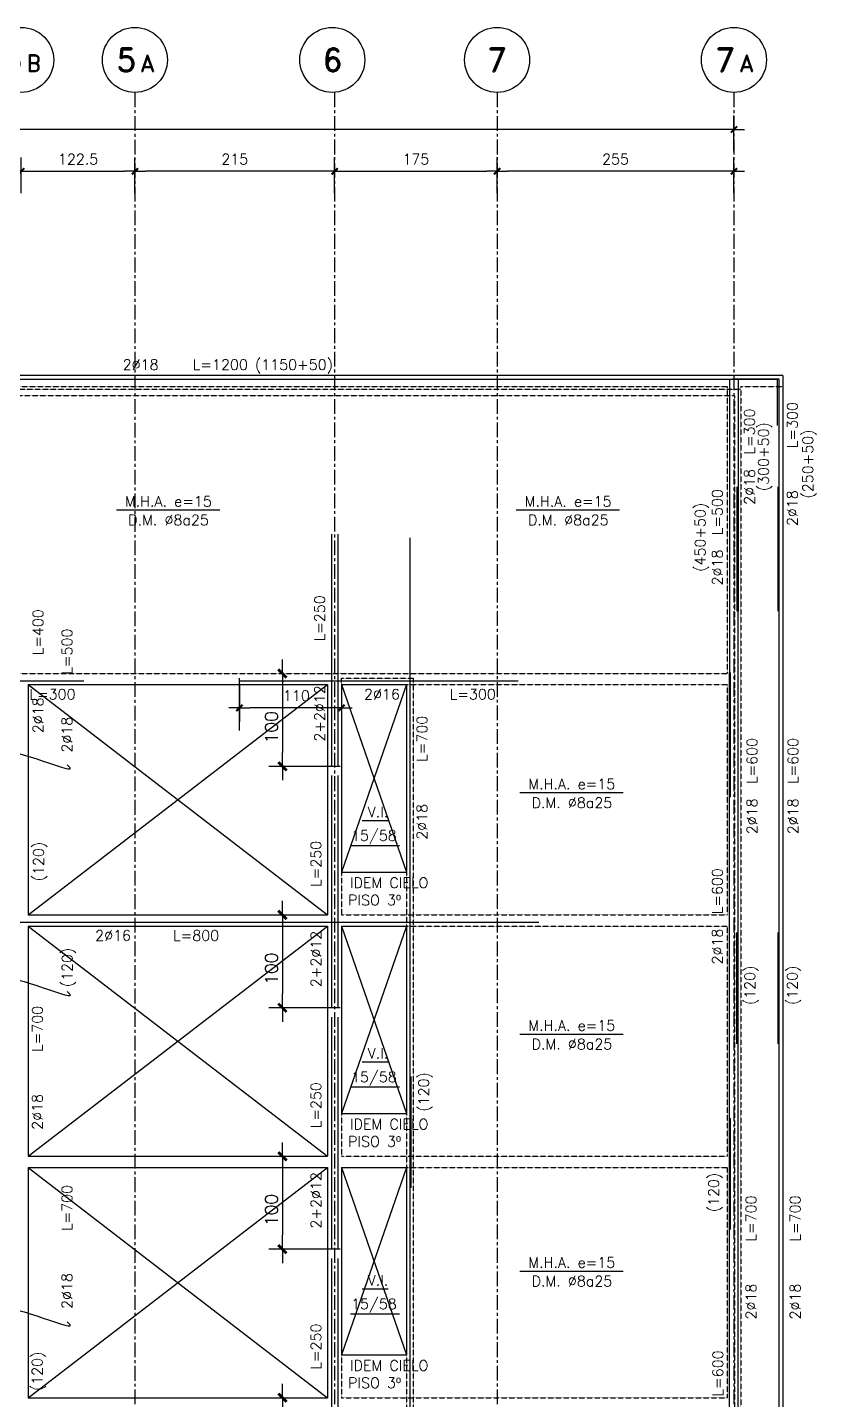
# Model space of a CAD drawing. Header units: millimetres. Extents: x 120 to 6193, y 171 to 3610.
# Drawn here: x 2273 to 3122, y 2132 to 3610 of the extents above; entities that cross this region are included whole.
import ezdxf
from ezdxf.enums import TextEntityAlignment as Align

# ---------------------------------------------------------------- set-up
doc = ezdxf.new("R2010")
doc.units = ezdxf.units.MM
doc.header["$LTSCALE"] = 0.5
doc.linetypes.add('CENTER', pattern=[50.8, 31.75, -6.35, 6.35, -6.35])
doc.linetypes.add('DASHED', pattern=[0.75, 0.5, -0.25])
for name, color, linetype in [('A-LINEA 015', 6, 'Continuous'), ('CONTORNOS', 3, 'Continuous'), ('COTAS1', 2, 'Continuous'), ('EJES', 1, 'CENTER'), ('fe', 7, 'Continuous'), ('SEGMENTOS1', 2, 'DASHED'), ('TEXTOS-SM', 3, 'Continuous'), ('TEXTOS1', 9, 'Continuous'), ('VANOS', 1, 'Continuous')]:
    doc.layers.add(name, color=color, linetype=linetype)
doc.styles.add('ROMAND', font='romand')
doc.styles.add('ROMANS', font='romans')
doc.styles.add('ROMANS0', font='romans.shx')
doc.dimstyles.new('ING-50', dxfattribs={"dimscale": 5, "dimtxt": 2.25, "dimasz": 2.25, "dimexe": 3, "dimexo": 0, "dimgap": 1.5, "dimtad": 1, "dimdec": 1, "dimzin": 12, "dimdsep": 46, "dimtxsty": 'ROMANS', "dimblk1": 'TICK1', "dimblk2": 'TICK1', "dimsah": 1, "dimcen": 0.09, "dimclrd": 2, "dimclre": 1, "dimclrt": 3, "dimadec": 1, "dimazin": 3, "dimtfac": 1, "dimtdec": 1, "dimtix": 1, "dimtmove": 2, "dimatfit": 3, "dimfxl": 3, "dimtolj": 1, "dimtzin": 12, "dimarcsym": 0})
doc.dimstyles.new('ING50', dxfattribs={"dimscale": 50, "dimtxt": 0.27, "dimasz": 0.3, "dimexe": 0.2, "dimexo": 1, "dimgap": 0.1, "dimtad": 1, "dimzin": 12, "dimdsep": 46, "dimtxsty": 'ROMANS', "dimblk1": 'TICK1', "dimblk2": 'TICK1', "dimsah": 1, "dimcen": 0.09, "dimse1": 1, "dimse2": 1, "dimclrd": 2, "dimclre": 4, "dimclrt": 3, "dimadec": 0, "dimazin": 0, "dimtfac": 1, "dimtix": 1, "dimtmove": 2, "dimatfit": 3, "dimldrblk": 'TICK1', "dimfxl": 1, "dimtolj": 1, "dimtzin": 12, "dimarcsym": 0})

# ---------------------------------------------------------------- blocks, each defined once
blk = doc.blocks.new('eje-3')
at = {"color": 3, "linetype": 'Continuous'}
blk.add_circle((0, 0), 35, dxfattribs=at)
at = {"color": 5, "linetype": 'Continuous', "style": 'ROMAND'}
for height, p in [(25, (-9.2, 0)), (18, (13.7, -3.6))]:
    blk.add_attdef('0', text='', height=height, dxfattribs=at).set_placement(p, align=Align.MIDDLE)
blk = doc.blocks.new('EJE-1')
at = {"color": 3, "linetype": 'Continuous'}
blk.add_circle((0, 0), 35, dxfattribs=at)
at = {"color": 5, "linetype": 'Continuous', "style": 'ROMAND'}
blk.add_attdef('0', text='', height=25, dxfattribs=at).set_placement((0.2, 0), align=Align.MIDDLE)
blk = doc.blocks.new('TICK1')
at = {"color": 2}
for points in [[(0, 0), (-1, 0)], [(0, 0), (1, 0)]]:
    blk.add_lwpolyline(points, dxfattribs=at)
at = {"color": 2, "const_width": 0.2}
blk.add_lwpolyline([(-0.3, -0.3), (0.3, 0.3)], dxfattribs=at)
blk = doc.blocks.new('*D55')
at = {"layer": 'Defpoints', "color": 0, "ltscale": 0.5}
for p in [(518.3, 3500), (518.3, 3476.6), (3033.3, 3476.6)]:
    blk.add_point(p, dxfattribs=at)
at = {"layer": 'TEXTOS1', "color": 1, "lineweight": -2, "ltscale": 0.5}
for p, q in [((518.3, 3476.6), (518.3, 3515)), ((3033.3, 3476.6), (3033.3, 3515))]:
    blk.add_line(p, q, dxfattribs=at)
at = {"layer": 'TEXTOS1', "color": 2, "lineweight": -2, "ltscale": 0.5}
blk.add_line((3022.1, 3500), (529.6, 3500), dxfattribs=at)
at = {"layer": 'TEXTOS1', "color": 2, "lineweight": -2, "ltscale": 0.5, "xscale": 11.25, "yscale": 11.25, "zscale": 11.25}
for p, rotation in [((518.3, 3500), 179.9999999999997), ((3033.3, 3500), 359.9999999999997)]:
    blk.add_blockref('TICK1', p, dxfattribs=dict(at, rotation=rotation))
at = {"layer": 'TEXTOS1', "color": 3, "ltscale": 0.5, "insert": (1775.8, 3513.1), "char_height": 11.25, "attachment_point": 5, "style": 'ROMANS'}
blk.add_mtext('\\A1;2515', dxfattribs=at)
blk = doc.blocks.new('*D61')
at = {"layer": 'Defpoints', "color": 0, "ltscale": 0.5}
for p in [(2265.8, 3455), (2118.3, 3431.6), (2265.8, 3431.6)]:
    blk.add_point(p, dxfattribs=at)
at = {"layer": 'TEXTOS1', "color": 1, "lineweight": -2, "ltscale": 0.5}
for p, q in [((2118.3, 3431.6), (2118.3, 3470)), ((2265.8, 3431.6), (2265.8, 3470))]:
    blk.add_line(p, q, dxfattribs=at)
at = {"layer": 'TEXTOS1', "color": 2, "lineweight": -2, "ltscale": 0.5}
blk.add_line((2129.6, 3455), (2254.6, 3455), dxfattribs=at)
at = {"layer": 'TEXTOS1', "color": 2, "lineweight": -2, "ltscale": 0.5, "xscale": 11.25, "yscale": 11.25, "zscale": 11.25, "rotation": 180}
blk.add_blockref('TICK1', (2118.3, 3455), dxfattribs=at)
at = {"layer": 'TEXTOS1', "color": 2, "lineweight": -2, "ltscale": 0.5, "xscale": 11.25, "yscale": 11.25, "zscale": 11.25}
blk.add_blockref('TICK1', (2265.8, 3455), dxfattribs=at)
at = {"layer": 'TEXTOS1', "color": 3, "ltscale": 0.5, "insert": (2192.1, 3468.1), "char_height": 11.25, "attachment_point": 5, "style": 'ROMANS'}
blk.add_mtext('\\A1;147.5', dxfattribs=at)
blk = doc.blocks.new('*D62')
at = {"layer": 'Defpoints', "color": 0, "ltscale": 0.5}
for p in [(2388.3, 3455), (2265.8, 3431.6), (2388.3, 3431.6)]:
    blk.add_point(p, dxfattribs=at)
at = {"layer": 'TEXTOS1', "color": 1, "lineweight": -2, "ltscale": 0.5}
for p, q in [((2265.8, 3431.6), (2265.8, 3470)), ((2388.3, 3431.6), (2388.3, 3470))]:
    blk.add_line(p, q, dxfattribs=at)
at = {"layer": 'TEXTOS1', "color": 2, "lineweight": -2, "ltscale": 0.5}
blk.add_line((2277.1, 3455), (2377.1, 3455), dxfattribs=at)
at = {"layer": 'TEXTOS1', "color": 2, "lineweight": -2, "ltscale": 0.5, "xscale": 11.25, "yscale": 11.25, "zscale": 11.25, "rotation": 180}
blk.add_blockref('TICK1', (2265.8, 3455), dxfattribs=at)
at = {"layer": 'TEXTOS1', "color": 2, "lineweight": -2, "ltscale": 0.5, "xscale": 11.25, "yscale": 11.25, "zscale": 11.25}
blk.add_blockref('TICK1', (2388.3, 3455), dxfattribs=at)
at = {"layer": 'TEXTOS1', "color": 3, "ltscale": 0.5, "insert": (2327.1, 3468.1), "char_height": 11.25, "attachment_point": 5, "style": 'ROMANS'}
blk.add_mtext('\\A1;122.5', dxfattribs=at)
blk = doc.blocks.new('*D63')
at = {"layer": 'Defpoints', "color": 0, "ltscale": 0.5}
for p in [(2388.3, 3455), (2388.3, 3431.6), (2603.3, 3431.6)]:
    blk.add_point(p, dxfattribs=at)
at = {"layer": 'TEXTOS1', "color": 1, "lineweight": -2, "ltscale": 0.5}
for p, q in [((2388.3, 3431.6), (2388.3, 3470)), ((2603.3, 3431.6), (2603.3, 3470))]:
    blk.add_line(p, q, dxfattribs=at)
at = {"layer": 'TEXTOS1', "color": 2, "lineweight": -2, "ltscale": 0.5}
blk.add_line((2592.1, 3455), (2399.6, 3455), dxfattribs=at)
at = {"layer": 'TEXTOS1', "color": 2, "lineweight": -2, "ltscale": 0.5, "xscale": 11.25, "yscale": 11.25, "zscale": 11.25}
for p, rotation in [((2388.3, 3455), 180.0000000000039), ((2603.3, 3455), 3.836930773104541e-12)]:
    blk.add_blockref('TICK1', p, dxfattribs=dict(at, rotation=rotation))
at = {"layer": 'TEXTOS1', "color": 3, "ltscale": 0.5, "insert": (2495.8, 3468.1), "char_height": 11.25, "attachment_point": 5, "style": 'ROMANS'}
blk.add_mtext('\\A1;215', dxfattribs=at)
blk = doc.blocks.new('*D64')
at = {"layer": 'Defpoints', "color": 0, "ltscale": 0.5}
for p in [(2778.3, 3455), (2603.3, 3431.6), (2778.3, 3431.6)]:
    blk.add_point(p, dxfattribs=at)
at = {"layer": 'TEXTOS1', "color": 1, "lineweight": -2, "ltscale": 0.5}
for p, q in [((2603.3, 3431.6), (2603.3, 3470)), ((2778.3, 3431.6), (2778.3, 3470))]:
    blk.add_line(p, q, dxfattribs=at)
at = {"layer": 'TEXTOS1', "color": 2, "lineweight": -2, "ltscale": 0.5}
blk.add_line((2614.6, 3455), (2767.1, 3455), dxfattribs=at)
at = {"layer": 'TEXTOS1', "color": 2, "lineweight": -2, "ltscale": 0.5, "xscale": 11.25, "yscale": 11.25, "zscale": 11.25, "rotation": 180}
blk.add_blockref('TICK1', (2603.3, 3455), dxfattribs=at)
at = {"layer": 'TEXTOS1', "color": 2, "lineweight": -2, "ltscale": 0.5, "xscale": 11.25, "yscale": 11.25, "zscale": 11.25}
blk.add_blockref('TICK1', (2778.3, 3455), dxfattribs=at)
at = {"layer": 'TEXTOS1', "color": 3, "ltscale": 0.5, "insert": (2690.8, 3468.1), "char_height": 11.25, "attachment_point": 5, "style": 'ROMANS'}
blk.add_mtext('\\A1;175', dxfattribs=at)
blk = doc.blocks.new('*D65')
at = {"layer": 'Defpoints', "color": 0, "ltscale": 0.5}
for p in [(2778.3, 3455), (2778.3, 3431.6), (3033.3, 3431.6)]:
    blk.add_point(p, dxfattribs=at)
at = {"layer": 'TEXTOS1', "color": 1, "lineweight": -2, "ltscale": 0.5}
for p, q in [((2778.3, 3431.6), (2778.3, 3470)), ((3033.3, 3431.6), (3033.3, 3470))]:
    blk.add_line(p, q, dxfattribs=at)
at = {"layer": 'TEXTOS1', "color": 2, "lineweight": -2, "ltscale": 0.5}
blk.add_line((3022.1, 3455), (2789.6, 3455), dxfattribs=at)
at = {"layer": 'TEXTOS1', "color": 2, "lineweight": -2, "ltscale": 0.5, "xscale": 11.25, "yscale": 11.25, "zscale": 11.25}
for p, rotation in [((2778.3, 3455), 180.0000000000065), ((3033.3, 3455), 6.474820679613913e-12)]:
    blk.add_blockref('TICK1', p, dxfattribs=dict(at, rotation=rotation))
at = {"layer": 'TEXTOS1', "color": 3, "ltscale": 0.5, "insert": (2905.8, 3468.1), "char_height": 11.25, "attachment_point": 5, "style": 'ROMANS'}
blk.add_mtext('\\A1;255', dxfattribs=at)
blk = doc.blocks.new('*D31')
at = {"layer": 'COTAS1', "color": 2, "lineweight": -2}
blk.add_line((2547.1, 2119.1), (2547.1, 2049.1), dxfattribs=at)
at = {"layer": 'Defpoints', "color": 0}
for p in [(2558.7, 2134.1), (2547.1, 2034.1), (2558.7, 2034.1)]:
    blk.add_point(p, dxfattribs=at)
at = {"layer": 'COTAS1', "color": 2, "lineweight": -2, "xscale": 15, "yscale": 15, "zscale": 15}
for p, rotation in [((2547.1, 2134.1), 90), ((2547.1, 2034.1), 270)]:
    blk.add_blockref('TICK1', p, dxfattribs=dict(at, rotation=rotation))
at = {"layer": 'COTAS1', "color": 3, "insert": (2535.3, 2076.2), "char_height": 13.5, "attachment_point": 5, "rotation": 90, "style": 'ROMANS'}
blk.add_mtext('\\A1;100', dxfattribs=at)
blk = doc.blocks.new('*D119')
at = {"layer": 'COTAS1', "color": 2, "lineweight": -2}
blk.add_line((2547.1, 2379.1), (2547.1, 2309.1), dxfattribs=at)
at = {"layer": 'Defpoints', "color": 0}
for p in [(2558.7, 2394.1), (2547.1, 2294.1), (2558.7, 2294.1)]:
    blk.add_point(p, dxfattribs=at)
at = {"layer": 'COTAS1', "color": 2, "lineweight": -2, "xscale": 15, "yscale": 15, "zscale": 15}
for p, rotation in [((2547.1, 2394.1), 90), ((2547.1, 2294.1), 270)]:
    blk.add_blockref('TICK1', p, dxfattribs=dict(at, rotation=rotation))
at = {"layer": 'COTAS1', "color": 3, "insert": (2535.3, 2336.2), "char_height": 13.5, "attachment_point": 5, "rotation": 90, "style": 'ROMANS'}
blk.add_mtext('\\A1;100', dxfattribs=at)
blk = doc.blocks.new('*D120')
at = {"layer": 'COTAS1', "color": 2, "lineweight": -2}
blk.add_line((2547.1, 2639.1), (2547.1, 2569.1), dxfattribs=at)
at = {"layer": 'Defpoints', "color": 0}
for p in [(2558.7, 2654.1), (2547.1, 2554.1), (2558.7, 2554.1)]:
    blk.add_point(p, dxfattribs=at)
at = {"layer": 'COTAS1', "color": 2, "lineweight": -2, "xscale": 15, "yscale": 15, "zscale": 15}
for p, rotation in [((2547.1, 2654.1), 90), ((2547.1, 2554.1), 270)]:
    blk.add_blockref('TICK1', p, dxfattribs=dict(at, rotation=rotation))
at = {"layer": 'COTAS1', "color": 3, "insert": (2535.3, 2596.2), "char_height": 13.5, "attachment_point": 5, "rotation": 90, "style": 'ROMANS'}
blk.add_mtext('\\A1;100', dxfattribs=at)
blk = doc.blocks.new('*D121')
at = {"layer": 'COTAS1', "color": 2, "lineweight": -2}
blk.add_line((2547.1, 2899.1), (2547.1, 2829.1), dxfattribs=at)
at = {"layer": 'Defpoints', "color": 0}
for p in [(2558.7, 2914.1), (2547.1, 2814.1), (2558.7, 2814.1)]:
    blk.add_point(p, dxfattribs=at)
at = {"layer": 'COTAS1', "color": 2, "lineweight": -2, "xscale": 15, "yscale": 15, "zscale": 15}
for p, rotation in [((2547.1, 2914.1), 90), ((2547.1, 2814.1), 270)]:
    blk.add_blockref('TICK1', p, dxfattribs=dict(at, rotation=rotation))
at = {"layer": 'COTAS1', "color": 3, "insert": (2535.3, 2856.2), "char_height": 13.5, "attachment_point": 5, "rotation": 90, "style": 'ROMANS'}
blk.add_mtext('\\A1;100', dxfattribs=at)
blk = doc.blocks.new('*D127')
at = {"layer": 'Defpoints', "color": 0, "ltscale": 0.5}
for p in [(2500.8, 2903.1), (2610.8, 2903.1), (2500.8, 2877.1)]:
    blk.add_point(p, dxfattribs=at)
at = {"layer": 'fe', "color": 1, "lineweight": -2, "ltscale": 0.5}
for p, q in [((2500.8, 2903.1), (2500.8, 2862.1)), ((2610.8, 2903.1), (2610.8, 2862.1))]:
    blk.add_line(p, q, dxfattribs=at)
at = {"layer": 'fe', "color": 2, "lineweight": -2, "ltscale": 0.5}
blk.add_line((2599.6, 2877.1), (2512.1, 2877.1), dxfattribs=at)
at = {"layer": 'fe', "color": 2, "lineweight": -2, "ltscale": 0.5, "xscale": 11.25, "yscale": 11.25, "zscale": 11.25, "rotation": 180}
blk.add_blockref('TICK1', (2500.8, 2877.1), dxfattribs=at)
at = {"layer": 'fe', "color": 2, "lineweight": -2, "ltscale": 0.5, "xscale": 11.25, "yscale": 11.25, "zscale": 11.25}
blk.add_blockref('TICK1', (2610.8, 2877.1), dxfattribs=at)
at = {"layer": 'fe', "color": 3, "ltscale": 0.5, "insert": (2562.2, 2890.2), "char_height": 11.25, "attachment_point": 5, "style": 'ROMANS'}
blk.add_mtext('\\A1;110', dxfattribs=at)

msp = doc.modelspace()

# ---------------------------------------------------------------- linework, layer by layer
at = {"layer": 'CONTORNOS', "ltscale": 0.5}
for p, q in [((3085.82, 3235.111), (928.32, 3235.111)), ((3085.82, 3235.111), (3085.82, 1300.111)), ((2273.32, 2902.111), (2273.32, 2654.111)), ((2273.32, 2902.111), (2595.82, 2902.111)), ((2595.82, 2902.111), (2595.82, 2654.111)), ((2610.82, 2902.111), (2610.82, 2700.111)), ((2610.82, 2902.111), (2680.82, 2902.111)), ((2680.82, 2902.111), (2680.82, 2700.111)), ((2610.82, 2700.111), (2680.82, 2700.111)), ((2273.32, 2654.111), (2595.82, 2654.111)), ((2273.32, 2642.111), (2273.32, 2394.111)), ((2273.32, 2642.111), (2595.82, 2642.111)), ((2595.82, 2642.111), (2595.82, 2394.111)), ((2610.82, 2642.111), (2610.82, 2440.111)), ((2610.82, 2642.111), (2680.82, 2642.111)), ((2680.82, 2642.111), (2680.82, 2440.111)), ((2610.82, 2440.111), (2680.82, 2440.111)), ((2273.32, 2394.111), (2595.82, 2394.111)), ((2273.32, 2382.111), (2273.32, 2134.111)), ((2273.32, 2382.111), (2595.82, 2382.111)), ((2595.82, 2382.111), (2595.82, 2134.111)), ((2610.82, 2382.111), (2680.82, 2382.111)), ((2610.82, 2382.111), (2610.82, 2180.111)), ((2680.82, 2382.111), (2680.82, 2180.111)), ((2610.82, 2180.111), (2680.82, 2180.111)), ((2273.32, 2134.111), (2595.82, 2134.111))]:
    msp.add_line(p, q, dxfattribs=at)
at = {"layer": 'EJES'}
for p, q in [((2388.32, 3539.873), (2388.32, 346.232)), ((2603.32, 3539.962), (2603.32, 346.232)), ((2778.32, 3539.962), (2778.32, 346.232)), ((3033.32, 3539.962), (3033.32, 1240.893))]:
    msp.add_line(p, q, dxfattribs=at)
at = {"layer": 'fe', "color": 6, "ltscale": 0.5}
for p, q in [((3036.721, 2981.16), (3036.721, 3115.111)), ((3080.82, 2981.16), (3080.82, 3115.111)), ((3029.539, 2780.975), (3029.539, 2915.111)), ((3036.268, 2515.111), (3036.268, 2635.111)), ((3080.82, 2515.111), (3080.82, 2635.111)), ((2685.82, 2360.111), (2685.82, 2480.111)), ((3029.539, 2315.111), (3029.539, 2435.111))]:
    msp.add_line(p, q, dxfattribs=at)
at = {"layer": 'fe', "color": 1, "ltscale": 0.5}
for p, q in [((2500.82, 2852.737), (2500.82, 2909.183)), ((2609.162, 2814.111), (2532.324, 2814.111)), ((2609.162, 2554.111), (2532.324, 2554.111)), ((2609.162, 2294.111), (2532.324, 2294.111))]:
    msp.add_line(p, q, dxfattribs=at)
at = {"layer": 'fe', "ltscale": 0.5}
for points in [[(1929.829, 3231.111), (3079.829, 3231.111), (3079.829, 3181.111)], [(2978.539, 3231.16), (3028.539, 3231.16), (3028.539, 2781.16)], [(2987.721, 3231.16), (3037.721, 3231.16), (3037.721, 2981.16)], [(3081.82, 2981.16), (3081.82, 3231.16), (3031.82, 3231.16)], [(3037.721, 2515.111), (3037.721, 3115.111)], [(3081.82, 2515.111), (3081.82, 3115.111)], [(2599.82, 3064.111), (2599.82, 2814.111)], [(2606.82, 3064.111), (2606.82, 2814.111)], [(2684.82, 2360.111), (2684.82, 3060.111)], [(3028.539, 2315.111), (3028.539, 2915.111)], [(2033.32, 2906.111), (2333.32, 2906.111)], [(2500.82, 2906.111), (2800.82, 2906.111)], [(2599.82, 2804.111), (2599.82, 2554.111)], [(2606.82, 2804.111), (2606.82, 2554.111)], [(2023.32, 2646.111), (2823.32, 2646.111)], [(3037.721, 1935.111), (3037.721, 2635.111)], [(3081.82, 1935.111), (3081.82, 2635.111)], [(2599.82, 2544.111), (2599.82, 2294.111)], [(2606.82, 2544.111), (2606.82, 2294.111)], [(2684.82, 1780.111), (2684.82, 2480.111)], [(3028.539, 1835.111), (3028.539, 2435.111)], [(2599.82, 2284.111), (2599.82, 2034.111)], [(2606.82, 2284.111), (2606.82, 2034.111)]]:
    msp.add_lwpolyline(points, dxfattribs=at)
at = {"layer": 'fe', "color": 2, "ltscale": 0.5}
for points in [[(2262.32, 2814.451), (2250.648, 2828.216), (2316.83, 2814.404), (2315.31, 2815.67)], [(2262.32, 2570.341), (2250.648, 2584.105), (2316.83, 2570.294), (2315.31, 2571.56)], [(2262.32, 2214.55), (2250.648, 2228.314), (2316.83, 2214.503), (2315.31, 2215.768)]]:
    msp.add_spline(points, degree=3, dxfattribs=at)
at = {"layer": 'SEGMENTOS1'}
for p, q in [((1615.82, 3223.111), (3025.82, 3223.111)), ((3025.82, 3223.111), (3025.82, 2914.111)), ((3040.82, 3223.111), (3040.82, 1342.111)), ((3040.82, 3223.111), (3085.82, 3223.111)), ((3040.82, 3220.111), (1923.32, 3220.111)), ((3033.82, 3213.111), (1930.32, 3213.111)), ((3033.82, 3213.111), (3033.82, 1307.111)), ((1615.82, 2914.111), (3025.82, 2914.111)), ((2610.82, 2909.111), (2687.82, 2909.111)), ((2610.82, 2902.111), (2610.82, 2909.111)), ((2680.82, 2902.111), (3025.82, 2902.111)), ((2687.82, 2909.111), (2687.82, 1307.111)), ((3025.82, 2902.111), (3025.82, 2654.111)), ((2610.82, 2700.111), (2610.82, 2654.111)), ((2680.82, 2700.111), (2680.82, 2642.111)), ((2610.82, 2654.111), (3025.82, 2654.111)), ((2680.82, 2642.111), (3025.82, 2642.111)), ((3025.82, 2642.111), (3025.82, 2394.111)), ((2610.82, 2440.111), (2610.82, 2394.111)), ((2680.82, 2440.111), (2680.82, 2382.111)), ((2610.82, 2394.111), (3025.82, 2394.111)), ((2680.82, 2382.111), (3025.82, 2382.111)), ((3025.82, 2382.111), (3025.82, 2134.111)), ((2610.82, 2180.111), (2610.82, 2134.111)), ((2680.82, 2180.111), (2680.82, 2122.111)), ((2610.82, 2134.111), (3025.82, 2134.111))]:
    msp.add_line(p, q, dxfattribs=at)
at = {"layer": 'TEXTOS1', "color": 5}
for p, q in [((2368.435, 3090.335), (2479.64, 3090.335)), ((2798.895, 3090.335), (2910.1, 3090.335)), ((2802.852, 2785.817), (2914.057, 2785.817)), ((2802.852, 2525.817), (2914.057, 2525.817)), ((2802.852, 2270.511), (2914.057, 2270.511))]:
    msp.add_line(p, q, dxfattribs=at)
at = {"layer": 'TEXTOS1', "color": 9}
for p, q in [((2632.936, 2755.714), (2660.923, 2755.714)), ((2620.442, 2729.012), (2673.241, 2729.012)), ((2632.936, 2495.714), (2660.923, 2495.714)), ((2620.442, 2469.012), (2673.241, 2469.012)), ((2632.936, 2251.222), (2660.923, 2251.222)), ((2620.442, 2224.521), (2673.241, 2224.521))]:
    msp.add_line(p, q, dxfattribs=at)
at = {"layer": 'VANOS', "ltscale": 0.5}
for p, q in [((2273.32, 2654.111), (2595.82, 2902.111)), ((2273.32, 2902.111), (2595.82, 2654.111)), ((2680.82, 2902.111), (2610.82, 2700.111)), ((2610.82, 2902.111), (2680.82, 2700.111)), ((2273.32, 2394.111), (2595.82, 2642.111)), ((2273.32, 2642.111), (2595.82, 2394.111)), ((2680.82, 2642.111), (2610.82, 2440.111)), ((2610.82, 2642.111), (2680.82, 2440.111)), ((2273.32, 2134.111), (2595.82, 2382.111)), ((2273.32, 2382.111), (2595.82, 2134.111)), ((2680.82, 2382.111), (2610.82, 2180.111)), ((2610.82, 2382.111), (2680.82, 2180.111))]:
    msp.add_line(p, q, dxfattribs=at)

# ---------------------------------------------------------------- block references
at = {"layer": 'A-LINEA 015', "ltscale": 0.5}
ref = msp.add_blockref('eje-3', (2265.82, 3574.962), dxfattribs=at)
ref.add_attrib('0', '5', dxfattribs={"layer": '0', "color": 5, "linetype": 'Continuous', "height": 25, "style": 'ROMAND'}).set_placement((2256.629, 3574.962), align=Align.MIDDLE)
ref.add_attrib('0', 'B', dxfattribs={"layer": '0', "color": 5, "linetype": 'Continuous', "height": 18, "style": 'ROMAND'}).set_placement((2279.506, 3571.38), align=Align.MIDDLE)
ref = msp.add_blockref('eje-3', (2388.32, 3574.962), dxfattribs=at)
ref.add_attrib('0', '5', dxfattribs={"layer": '0', "color": 5, "linetype": 'Continuous', "height": 25, "style": 'ROMAND'}).set_placement((2379.129, 3574.962), align=Align.MIDDLE)
ref.add_attrib('0', 'A', dxfattribs={"layer": '0', "color": 5, "linetype": 'Continuous', "height": 18, "style": 'ROMAND'}).set_placement((2402.006, 3571.38), align=Align.MIDDLE)
for p, values in [((2600.82, 3574.962), {'0': '6'}), ((2778.32, 3574.962), {'0': '7'})]:
    msp.add_blockref('EJE-1', p, dxfattribs=at).add_auto_attribs(values)
ref = msp.add_blockref('eje-3', (3033.32, 3574.962), dxfattribs=at)
ref.add_attrib('0', '7', dxfattribs={"layer": '0', "color": 5, "linetype": 'Continuous', "height": 25, "style": 'ROMAND'}).set_placement((3024.129, 3574.962), align=Align.MIDDLE)
ref.add_attrib('0', 'A', dxfattribs={"layer": '0', "color": 5, "linetype": 'Continuous', "height": 18, "style": 'ROMAND'}).set_placement((3047.006, 3571.38), align=Align.MIDDLE)

# ---------------------------------------------------------------- texts
at = {"layer": 'fe', "color": 9, "ltscale": 0.5, "style": 'ROMANS0'}
for p in [(2290.13, 2711.568), (2320.908, 2597.482), (3056.06, 2578.204), (3101.712, 2578.204), (2704.811, 2463.426), (3017.048, 2355.1), (2288.687, 2162.498)]:
    msp.add_text('(120)', height=11.25, rotation=90, dxfattribs=at).set_placement(p, align=Align.CENTER)
at = {"layer": 'TEXTOS-SM', "ltscale": 0.5, "style": 'ROMANS0'}
for s, p in [('2%%c18    L=1200 (1150+50)', (2488.32, 3241.111)), ('2%%c16      L=300', (2253.398, 2886.154)), ('2%%c16      L=300', (2705.952, 2886.154))]:
    msp.add_text(s, height=11.25, dxfattribs=at).set_placement(p, align=Align.CENTER)
for s, rotation, p in [('2%%c18  L=300', 90, (3055.664, 3147.628)), ('2%%c18     L=300', 90, (3101.738, 3139.715)), ('(300+50)', 90, (3070.69, 3147.628)), ('(250+50)', 90, (3118.492, 3139.715)), ('2%%c18  L=500', 90, (3021.047, 3060.781)), ('(450+50)', 90, (3002.586, 3060.781)), ('2+2%%c12     L=250', 90, (2592.783, 2919.512)), ('2%%c18     L=400', 90, (2289.573, 2916.572)), ('2%%c18     L=500', 90, (2320.799, 2895.663)), ('2%%c18     L=700', 90, (2703.003, 2801.856)), ('2%%c18  L=600', 90, (3058.352, 2792.84)), ('2%%c18  L=600', 90, (3102.451, 2792.84)), ('2+2%%c12     L=250', 90, (2588.82, 2655.076)), ('2%%c18  L=600', 90, (3021.047, 2652.537)), ('2%%c16     L=800', 360, (2412.24, 2626.252)), ('2%%c18     L=700', 90, (2288.905, 2489.383)), ('2+2%%c12     L=250', 90, (2588.82, 2395.076)), ('2%%c18     L=700', 90, (2320.797, 2296.459)), ('2%%c18     L=700', 90, (3057.244, 2285.111)), ('2%%c18     L=700', 90, (3104.824, 2285.111)), ('2+2%%c12     L=250', 90, (2588.82, 2135.076)), ('2%%c18  L=600', 90, (3021.595, 2133.232))]:
    msp.add_text(s, height=11.25, rotation=rotation, dxfattribs=at).set_placement(p, align=Align.CENTER)
at = {"layer": 'TEXTOS1', "color": 9, "style": 'ROMANS'}
for s, p in [('M.H.A. e=15', (2424.294, 3093.935)), ('M.H.A. e=15', (2854.754, 3093.935)), ('D.M. %%C8a25', (2424.45, 3073.772)), ('D.M. %%C8a25', (2854.91, 3073.772)), ('M.H.A. e=15', (2858.711, 2789.418)), ('D.M. %%C8a25', (2858.866, 2769.255)), ('V.I. ', (2653.865, 2759.356)), ('15/58', (2645.647, 2733.986)), ('IDEM CIELO', (2662.091, 2683.138)), ('PISO 3º', (2646.305, 2664.463)), ('M.H.A. e=15', (2858.711, 2529.418)), ('D.M. %%C8a25', (2858.866, 2509.255)), ('V.I. ', (2653.865, 2499.356)), ('15/58', (2645.647, 2473.986)), ('IDEM CIELO', (2662.091, 2423.138)), ('PISO 3º', (2646.305, 2404.463)), ('M.H.A. e=15', (2858.711, 2274.111)), ('V.I. ', (2653.865, 2254.865)), ('D.M. %%C8a25', (2858.866, 2253.948)), ('15/58', (2645.647, 2229.495)), ('IDEM CIELO', (2662.091, 2163.138)), ('PISO 3º', (2646.305, 2144.463))]:
    msp.add_text(s, height=11.25, dxfattribs=at).set_placement(p, align=Align.CENTER)

# ---------------------------------------------------------------- dimensions: what is measured, and where the dimension line sits
at = {"layer": 'COTAS1'}
for base, p1, p2, picture, middle in [((2547.091, 2814.111), (2558.73, 2914.111), (2558.73, 2814.111), '*D121', (2535.341, 2856.226)), ((2547.091, 2554.111), (2558.73, 2654.111), (2558.73, 2554.111), '*D120', (2535.341, 2596.226)), ((2547.091, 2294.111), (2558.73, 2394.111), (2558.73, 2294.111), '*D119', (2535.341, 2336.226)), ((2547.091, 2034.111), (2558.73, 2134.111), (2558.73, 2034.111), '*D31', (2535.341, 2076.226))]:
    dim = msp.add_linear_dim(base=base, p1=p1, p2=p2, angle=90, dimstyle='ING50', dxfattribs=at)
    dim.commit()
    dim.dimension.update_dxf_attribs({"geometry": picture, "text_midpoint": middle, "dimtype": 160})
at = {"layer": 'fe', "ltscale": 0.5}
dim = msp.add_linear_dim(base=(2500.82, 2877.061), p1=(2610.82, 2903.061), p2=(2500.82, 2903.061), angle=180, dimstyle='ING-50', dxfattribs=at)
dim.commit()
dim.dimension.update_dxf_attribs({"geometry": '*D127', "text_midpoint": (2562.159, 2890.186), "dimtype": 161})
at = {"layer": 'TEXTOS1', "ltscale": 0.5}
for p1, p2, distance, picture, middle in [((3033.32, 3476.619), (518.32, 3476.619), -23.344, '*D55', (1775.82, 3513.087)), ((2118.32, 3431.619), (2265.82, 3431.619), 23.344, '*D61', (2192.07, 3468.087)), ((2265.82, 3431.619), (2388.32, 3431.619), 23.344, '*D62', (2327.07, 3468.087)), ((2603.32, 3431.619), (2388.32, 3431.619), -23.344, '*D63', (2495.82, 3468.087)), ((2603.32, 3431.619), (2778.32, 3431.619), 23.344, '*D64', (2690.82, 3468.087)), ((3033.32, 3431.619), (2778.32, 3431.619), -23.344, '*D65', (2905.82, 3468.087))]:
    dim = msp.add_aligned_dim(p1=p1, p2=p2, distance=distance, dimstyle='ING-50', dxfattribs=at)
    dim.commit()
    dim.dimension.update_dxf_attribs({"geometry": picture, "text_midpoint": middle})

doc.saveas('drawing.dxf')
